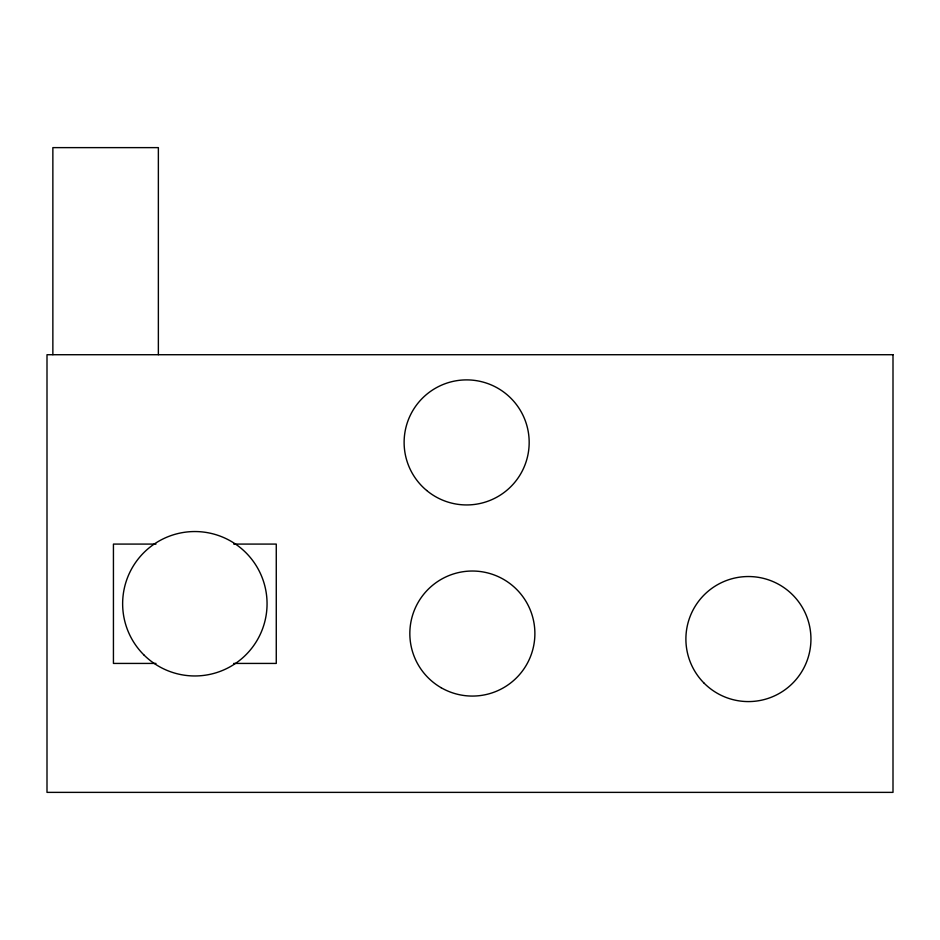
<?xml version="1.0" encoding="UTF-8"?>
<svg xmlns="http://www.w3.org/2000/svg" width="940" height="940" viewBox="0 0 940 940"><rect width="100%" height="100%" fill="white"/><g stroke="black" fill="none" stroke-linecap="round" stroke-linejoin="round"><path stroke-width="1.41" d="M155.97 544.084L113.435 544.084L113.435 663.428L155.97 663.428M233.719 544.084L276.266 544.084L276.266 663.428L233.719 663.428M158.367 354.674L158.367 147.627L52.863 147.627L52.863 354.674M893 354.721L47 354.721L47 792.373L893 792.373L893 354.721M426.654 490.48A62.522 62.522 0 0 0 528.268 453.01A62.522 62.522 0 0 0 445.008 383.755A62.522 62.522 0 0 0 426.654 490.48M441.095 687.692A62.522 62.522 0 0 0 534.884 633.548A62.522 62.522 0 0 0 441.095 579.404A62.522 62.522 0 0 0 441.095 687.692M704.213 683.274A62.522 62.522 0 0 0 808.811 655.239A62.522 62.522 0 0 0 732.236 578.664A62.522 62.522 0 0 0 704.213 683.274M143.785 654.816A72.216 72.216 0 0 0 264.598 622.445A72.216 72.216 0 0 0 176.156 534.002A72.216 72.216 0 0 0 143.785 654.816"/></g></svg>
